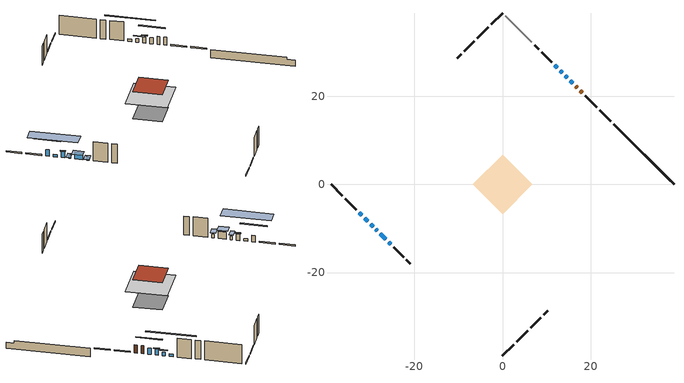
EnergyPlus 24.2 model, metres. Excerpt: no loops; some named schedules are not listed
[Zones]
conditioned space
 floor adiabatic (AdiabaticFloorConstruction): -6.75,0 0,6.75 6.75,0 0,-6.75 z3.71
 floor foundation (Slab1 construction): -4.77,0 0,4.77 4.77,0 0,-4.77 z-0.86
 wall outside (RimJoist1 construction): 0,-38.94 2.57,-36.37 / -38.94,0 -36.37,-2.57 / 0,38.94 -2.57,36.37 / 24.6,14.34 22.03,16.91 z1.27:1.57
 wall outside (RimJoist2 construction): 3.22,-35.72 5.79,-33.15 / -35.72,-3.22 -33.15,-5.79 / -3.22,35.72 -5.79,33.15 / 21.37,17.57 18.81,20.13 z1.27:1.57
 wall outside (AdiabaticWallConstruction 1): 18.15,20.79 17.67,21.27 / 17.02,21.92 16.6,22.34 z1.27:3.3
 wall outside (AdiabaticWallConstruction): -32.5,-6.44 -31.92,-7.02 / -29.96,-8.98 -29.38,-9.56 z1.27:2.9; -31.26,-7.68 -30.61,-8.32 / 12.47,26.47 11.82,27.12 z1.27:1.88; -28.73,-10.21 -28.44,-10.5 / -25.83,-13.11 -25.4,-13.54 / 13.56,25.38 13.12,25.82 z1.27:2.19; -27.78,-11.16 -26.49,-12.45 z1.27:3.1; 15.95,22.99 15.41,23.53 / 14.75,24.19 14.21,24.73 z1.27:2.82
 wall outside (Wall1 construction): 6.44,-32.5 8.72,-30.22 / -24.75,-14.19 -22.47,-16.47 / -6.44,32.5 -8.72,30.22 / 11.16,27.78 8.88,30.05 z1.27:6.15
 wall outside (Wall3 construction): 9.38,-29.56 10.26,-28.68 / -21.81,-17.13 -20.93,-18.01 / -9.38,29.56 -10.26,28.68 / 8.23,30.71 7.34,31.6 z1.27:6.15
 wall foundation (FoundationWall1 construction): 25.25,13.69,-0.86 25.25,13.69,1.27 37.57,1.37,1.27 37.57,1.37,0.69 38.94,0,0.69 38.94,0,-0.86
 wall adiabatic (Wall5 construction): 6.69,32.25 0.66,38.28 z1.27:6.15
 window (WindowConstruction): -32.5,-6.44 -31.92,-7.02 z1.27:2.89
 window (WindowConstruction 9): -31.26,-7.68 -30.62,-8.32 z1.27:1.88
 window (WindowConstruction 1): -29.96,-8.98 -29.38,-9.56 z1.27:2.89
 window (WindowConstruction 6): -28.73,-10.21 -28.44,-10.5 z1.27:2.18
 window (WindowConstruction 2): -27.78,-11.16 -26.49,-12.45 z1.27:3.1
 window (WindowConstruction 7): -25.83,-13.11 -25.4,-13.54 z1.27:2.18
 window (WindowConstruction 3): 15.95,22.99 15.41,23.53 z1.27:2.82
 window (WindowConstruction 4): 14.75,24.19 14.21,24.73 z1.27:2.82
 window (WindowConstruction 5): 13.56,25.38 13.12,25.81 z1.27:2.18
 window (WindowConstruction 8): 12.47,26.47 11.82,27.12 z1.27:1.88
 door (Door): 18.15,20.79 17.67,21.27 z1.27:3.3
 door (Door 1): 17.02,21.92 16.6,22.34 z1.27:3.3
 ceiling adiabatic (AdiabaticFloorConstruction): 0,-6.75 6.75,0 0,6.75 -6.75,0 z3.71
 roof outside (Roof1 construction): 0,4.77 -4.77,0 0,-4.77 4.77,0 z6.15
shading: -30.01,-8.93 -34.4,-4.53 -34.7,-4.83 -30.3,-9.22 z5.6; -26.83,-12.11 -35.05,-3.89 -37.2,-6.05 -28.99,-14.26 z7.23; -29.24,-9.7 -30.1,-8.84 -30.39,-9.13 -29.53,-9.99 z3.1; -28.23,-10.71 -28.94,-10 -30.23,-11.29 -29.52,-12 z2.48; -26.28,-12.66 -27.99,-10.94 -29.29,-12.24 -27.57,-13.95 z3.4; -25.19,-13.75 -26.04,-12.9 -27.34,-14.19 -26.48,-15.04 z2.48; 13.5,25.44 17.86,21.08 18.15,21.37 13.79,25.73 z5.52; 14,24.94 14.96,23.98 15.17,24.19 14.21,25.15 z3.12; 12.69,26.25 13.99,24.95 14.2,25.16 12.91,26.46 z2.79; 8.04,30.9 16.25,22.69 16.54,22.98 8.33,31.19 z7.23
[Building]
Building 1: Terrain=Suburbs
[Site:Location]
Quebec Intl AP_QC: Latitude {deg}=46.8; Longitude {deg}=-71.38; Time Zone {hr}=-5; Elevation {m}=74; Keep Site Location Information=Yes
[Site:GroundTemperature:Shallow]
0.0108218, -2.24938, -2.43038, -1.3578, 2.94801, 7.23376, 10.9493, 13.303, 13.5029, 11.5886, 7.96783, 3.81355
[Site:WaterMainsTemperature]
Calculation Method=Schedule; Temperature Schedule=mains temperature schedule
[Material] Roughness=Rough; Thermal Absorptance=0.9
Name | Thickness {m} | Conductivity {W/m-K} | Density {kg/m3} | Specific Heat {J/kg-K} | Solar Absorptance | Visible Absorptance
asphalt or fiberglass shingles | 0.00635 | 0.162714 | 1121.4 | 1465.45 | 0.4 | 0.4
concrete 4.0 in. | 0.1016 | 1.803125 | 2242.8 | 837.4 | 0.7 | 0.7
concrete 8.0 in. | 0.2032 | 1.803125 | 2242.8 | 837.4 | 0.7 | 0.7
door material | 0.04445 | 0.053851 | 512.64 | 1214.23 | 0.7 | 0.7
exterior vertical ins | 0.013071 | 0.029427 | 32.04 | 1214.23 | 0.7 | 0.7
floor covering | 0.0127 | 0.0433444 | 54.468 | 1339.84 | 0.6 | 0.6
floor rigid ins; wall rigid ins | 0.512978 | 0.029427 | 32.04 | 1214.23 | 0.7 | 0.7
floor stud and cavity | 0.1397 | 1.75129 | 37.0049 | 1207.88 | 0.7 | 0.7
furniture material conditioned space 1 | 0.1524 | 0.115458 | 640.8 | 1214.23 | 0.6 | 0.6
gypsum board | 0.0127 | 0.160291 | 801 | 837.4 | 0.6 | 0.6
gypsum board 1 | 0.0127 | 0.160291 | 801 | 837.4 | 0.7 | 0.7
osb sheathing 0.5 in. | 0.0127 | 0.115458 | 512.64 | 1214.23 | 0.7 | 0.7
osb sheathing 0.5 in. 1 | 0.0127 | 0.115458 | 512.64 | 1214.23 | 0.4 | 0.4
osb sheathing 0.75 in. | 0.01905 | 0.115458 | 512.64 | 1214.23 | 0.7 | 0.7
osb sheathing 2.0 in. | 0.0508 | 0.115458 | 512.64 | 1214.23 | 0.7 | 0.7
rim joist stud and cavity | 0.0508 | 0.102095 | 125.044 | 1163.47 | 0.6 | 0.6
rim joist stud and cavity 1 | 0.0508 | 0.0911302 | 125.044 | 1163.47 | 0.6 | 0.6
roof stud and cavity | 0.2032 | 0.120972 | 78.34581 | 1123.46 | 0.7 | 0.7
wall stud and cavity | 0.1397 | 0.158678 | 139.0536 | 1170.24 | 0.7 | 0.7
wall stud and cavity 1 | 0.1397 | 0.178692 | 139.0536 | 1170.24 | 0.7 | 0.7
wall stud and cavity 2 | 0.1397 | 0.133895 | 139.0536 | 1170.24 | 0.7 | 0.7
wall stud and cavity 3 | 0.0889 | 0.380278 | 52.3479 | 1209.89 | 0.7 | 0.7
wall stud and cavity 4 | 0.0889 | 0.391764 | 83.0341 | 1211.67 | 0.7 | 0.7
wood siding | 0.0254 | 0.102417 | 544.68 | 1172.36 | 0.4 | 0.4
wood siding 1; wood siding 2; wood siding 3 | 0.0254 | 0.102417 | 544.68 | 1172.36 | 0.7 | 0.7
[WindowMaterial:SimpleGlazingSystem]
Name | U-Factor {W/m2-K} | Solar Heat Gain Coefficient
WindowMaterial | 2.95029 | 0.58
WindowMaterial 1 | 2.898619 | 0.65
WindowMaterial 2 | 2.98833 | 0.55
WindowMaterial 3 | 3.0383 | 0.46
WindowMaterial 4 | 3.02126 | 0.56
WindowMaterial 5 | 2.97868 | 0.61
[Construction]
AdiabaticFloorConstruction: floor stud and cavity, floor rigid ins, osb sheathing 0.75 in., floor covering
AdiabaticWallConstruction: wood siding 2, wall rigid ins, wall stud and cavity 3, gypsum board
AdiabaticWallConstruction 1: wood siding 3, wall rigid ins, wall stud and cavity 3, gypsum board
Door; Door 1: door material
FoundationWall1 construction: concrete 8.0 in., gypsum board 1
furniture construction conditioned space 1: furniture material conditioned space 1
PartitionWallConstruction: gypsum board, wall stud and cavity 4, gypsum board
RimJoist1 construction: wood siding 1, osb sheathing 2.0 in., rim joist stud and cavity
RimJoist2 construction: wood siding 1, osb sheathing 2.0 in., rim joist stud and cavity 1
Roof1 construction: asphalt or fiberglass shingles, osb sheathing 0.75 in., roof stud and cavity, gypsum board
Slab1 construction: concrete 4.0 in.
Wall1 construction: wood siding, osb sheathing 0.5 in., wall stud and cavity, gypsum board
Wall3 construction: wood siding, osb sheathing 0.5 in., wall stud and cavity 1, gypsum board
Wall5 construction: osb sheathing 0.5 in. 1, wall stud and cavity 2, gypsum board
WindowConstruction; WindowConstruction 1: WindowMaterial
WindowConstruction 2: WindowMaterial 1
WindowConstruction 3; WindowConstruction 4: WindowMaterial 2
WindowConstruction 5; WindowConstruction 8; WindowConstruction 9: WindowMaterial 3
WindowConstruction 6: WindowMaterial 4
WindowConstruction 7: WindowMaterial 5
[Zone]
conditioned space: Multiplier=1; Volume {m3}=352.6; Part of Total Floor Area=Yes
[Space]
conditioned space 1: Zone=conditioned space; Volume {m3}=352.6
[SurfaceProperty:ExposedFoundationPerimeter]
Slab1: Exposed Perimeter Calculation Method=TotalExposedPerimeter; Total Exposed Perimeter {m}=19.355
[InternalMass] Zone or ZoneList=conditioned space; Space or SpaceList=conditioned space 1
Name | Construction | Surface Area {m2}
furniture mass conditioned space 1 | furniture construction conditioned space 1 | 54.6559
partition wall mass | PartitionWallConstruction | 136.64
[Lights]
interior lighting: Zone or ZoneList or Space or SpaceList=conditioned space 1; Schedule=interior lighting schedule; Design Level Calculation Method=LightingLevel; Lighting Level {W}=343.2; Return Air Fraction=0; Fraction Radiant=0.6; Fraction Visible=0.2; Fraction Replaceable=1
[People]
occupants: Zone or ZoneList or Space or SpaceList=conditioned space 1; Number of People Schedule=occupants schedule; Number of People Calculation Method=People; Number of People=3; Fraction Radiant=0.314171; Sensible Heat Fraction=0.56303; Activity Level Schedule=occupants activity schedule; Carbon Dioxide Generation Rate {m3/s-W}=0; Enable ASHRAE 55 Comfort Warnings=No; Mean Radiant Temperature Calculation Type=EnclosureAveraged
[ElectricEquipment] Zone or ZoneList or Space or SpaceList=conditioned space 1; Design Level Calculation Method=EquipmentLevel
Name | Schedule | Design Level {W} | Fraction Latent | Fraction Radiant | Fraction Lost
clothes dryer | clothes dryer schedule | 140.772 | 0.015 | 0.081 | 0.85
clothes washer | clothes washer schedule | 32.1985 | 0.03 | 0.162 | 0.7
cooking range | cooking range schedule | 208.969 | 0.08 | 0.432 | 0.2
dishwasher | dishwasher schedule | 66.8632 | 0.3 | 0.18 | 0.4
fridge | fridge schedule | 72.9452 | 0 | 0.6 | 0
mech vent bath fan 0 | mech vent bath fan 0 schedule | 50.2 | 0 | 0 | 1
mech vent house fan | mech vent house fan schedule | 0 | 0 | 0 | 1
mech vent house fan cfis | mech vent house fan cfis schedule | 0 | 0 | 0 | 0
mech vent range fan 0 | mech vent range fan 0 schedule | 57 | 0 | 0 | 1
misc plug loads | misc plug loads schedule | 494.7 | 0.045 | 0.513 | 0.1
whole house fan | Always On Discrete | 0 | 0 | 0 | 1
[OtherEquipment] Zone or ZoneList or Space or SpaceList=conditioned space 1; Design Level Calculation Method=EquipmentLevel
Name | Fuel Type | Schedule | Design Level {W} | Fraction Latent | Fraction Radiant | Fraction Lost
clothes dryer 1 | Electricity | clothes dryer schedule | 0 | 0.015 | 0.081 | 0.85
cooking range 1 | Electricity | cooking range schedule | 0 | 0.08 | 0.432 | 0.2
general water use latent | None | general water use schedule | 59.3978 | 1 | 0 | 0
general water use sensible | None | general water use schedule | -58.539 | 0 | 0.6 | 0
mech vent house fan latent load | None | Always On Discrete | 0 | 1 | 0 | 0
mech vent house fan sensible load | None | Always On Discrete | 0 | 0 | 0 | 0
water heater energy adjustment1 | Electricity | Always On Discrete | 0.01 | 0 | 0 | 1
[ZoneInfiltration:DesignFlowRate] Zone or ZoneList or Space or SpaceList=conditioned space 1; Schedule=Always On Discrete; Design Flow Rate Calculation Method=Flow/Zone; Design Flow Rate {m3/s}=0
infil flow; natural vent flow; whole house fan flow
[ZoneControl:Thermostat]
conditioned space Thermostat: Zone or ZoneList=conditioned space; Control Type Schedule=conditioned space Thermostat Schedule; Control 1=conditioned space temperature setpoint; Temperature Difference Between Cutout And Setpoint {deltaC}=0
[ThermostatSetpoint:DualSetpoint]
conditioned space temperature setpoint: Heating Setpoint Temperature Schedule=heating setpoint; Cooling Setpoint Temperature Schedule=cooling setpoint
[Zone equipment]
conditioned space: electric baseboard
[Foundation:Kiva]
Foundation Kiva 1: Initial Indoor Air Temperature {C}=18; Wall Height Above Grade {m}=1.27001; Wall Depth Below Slab {m}=0.2032; Custom Block Material Name 1=exterior vertical ins; Custom Block Depth 1 {m}=2.13; Custom Block X Position 1 {m}=0.2159; Custom Block Z Position 1 {m}=0
[Foundation:Kiva:Settings]
Soil Conductivity {W/m-K}=0.849921; Soil Density {kg/m3}=1842.3; Soil Specific Heat {J/kg-K}=418.7; Ground Solar Absorptivity=0.9; Ground Thermal Absorptivity=0.9; Ground Surface Roughness {m}=0.03; Far-Field Width {m}=40; Deep-Ground Boundary Condition=ZeroFlux; Deep-Ground Depth {m}=40; Minimum Cell Dimension {m}=0.2; Maximum Cell Growth Coefficient=3; Simulation Timestep=Timestep
[Exterior:Lights]
exterior lighting: Schedule=exterior lighting schedule; Design Level {W}=75.6
[EnergyManagementSystem:Sensor] Output:Variable or Output:Meter Index Key=conditioned space
Name | Output:Variable or Output:Meter
conditioned_space_clg_unmet_s | Zone Cooling Setpoint Not Met Time
conditioned_space_htg_unmet_s | Zone Heating Setpoint Not Met Time
fridge_tin_s; tin_s; tin_s_1 | Zone Mean Air Temperature
tout_s | Zone Outdoor Air Drybulb Temperature
win_s | Zone Air Humidity Ratio
[Schedule:Week:Daily]
interior lighting schedule Week Rule - Jan1-Jan27: interior lighting schedule day, interior lighting schedule day, interior lighting schedule day, interior lighting schedule day, interior lighting schedule day, interior lighting schedule day, interior lighting schedule day, interior lighting schedule default day, interior lighting schedule default day, interior lighting schedule default day, interior lighting schedule default day, interior lighting schedule default day
interior lighting schedule Week Rule - Jan28-Feb3: interior lighting schedule day, interior lighting schedule day, interior lighting schedule day, interior lighting schedule day, interior lighting schedule day 1, interior lighting schedule day 1, interior lighting schedule day 1, interior lighting schedule default day, interior lighting schedule default day, interior lighting schedule default day, interior lighting schedule default day, interior lighting schedule default day
interior lighting schedule Week Rule - Feb4-Feb24: interior lighting schedule day 1, interior lighting schedule day 1, interior lighting schedule day 1, interior lighting schedule day 1, interior lighting schedule day 1, interior lighting schedule day 1, interior lighting schedule day 1, interior lighting schedule default day, interior lighting schedule default day, interior lighting schedule default day, interior lighting schedule default day, interior lighting schedule default day
interior lighting schedule Week Rule - Feb25-Mar3: interior lighting schedule day 1, interior lighting schedule day 1, interior lighting schedule day 1, interior lighting schedule day 1, interior lighting schedule day 2, interior lighting schedule day 2, interior lighting schedule day 2, interior lighting schedule default day, interior lighting schedule default day, interior lighting schedule default day, interior lighting schedule default day, interior lighting schedule default day
interior lighting schedule Week Rule - Mar4-Mar31: interior lighting schedule day 2, interior lighting schedule day 2, interior lighting schedule day 2, interior lighting schedule day 2, interior lighting schedule day 2, interior lighting schedule day 2, interior lighting schedule day 2, interior lighting schedule default day, interior lighting schedule default day, interior lighting schedule default day, interior lighting schedule default day, interior lighting schedule default day
interior lighting schedule Week Rule - Apr1-Apr28: interior lighting schedule day 3, interior lighting schedule day 3, interior lighting schedule day 3, interior lighting schedule day 3, interior lighting schedule day 3, interior lighting schedule day 3, interior lighting schedule day 3, interior lighting schedule default day, interior lighting schedule default day, interior lighting schedule default day, interior lighting schedule default day, interior lighting schedule default day
interior lighting schedule Week Rule - Apr29-May5: interior lighting schedule day 3, interior lighting schedule day 3, interior lighting schedule day 4, interior lighting schedule day 4, interior lighting schedule day 4, interior lighting schedule day 4, interior lighting schedule day 4, interior lighting schedule default day, interior lighting schedule default day, interior lighting schedule default day, interior lighting schedule default day, interior lighting schedule default day
interior lighting schedule Week Rule - May6-May26: interior lighting schedule day 4, interior lighting schedule day 4, interior lighting schedule day 4, interior lighting schedule day 4, interior lighting schedule day 4, interior lighting schedule day 4, interior lighting schedule day 4, interior lighting schedule default day, interior lighting schedule default day, interior lighting schedule default day, interior lighting schedule default day, interior lighting schedule default day
interior lighting schedule Week Rule - May27-Jun2: interior lighting schedule day 4, interior lighting schedule day 4, interior lighting schedule day 4, interior lighting schedule day 4, interior lighting schedule day 4, interior lighting schedule day 5, interior lighting schedule day 5, interior lighting schedule default day, interior lighting schedule default day, interior lighting schedule default day, interior lighting schedule default day, interior lighting schedule default day
interior lighting schedule Week Rule - Jun3-Jun30: interior lighting schedule day 5, interior lighting schedule day 5, interior lighting schedule day 5, interior lighting schedule day 5, interior lighting schedule day 5, interior lighting schedule day 5, interior lighting schedule day 5, interior lighting schedule default day, interior lighting schedule default day, interior lighting schedule default day, interior lighting schedule default day, interior lighting schedule default day
interior lighting schedule Week Rule - Jul1-Jul28: interior lighting schedule day 6, interior lighting schedule day 6, interior lighting schedule day 6, interior lighting schedule day 6, interior lighting schedule day 6, interior lighting schedule day 6, interior lighting schedule day 6, interior lighting schedule default day, interior lighting schedule default day, interior lighting schedule default day, interior lighting schedule default day, interior lighting schedule default day
interior lighting schedule Week Rule - Jul29-Aug4: interior lighting schedule day 6, interior lighting schedule day 6, interior lighting schedule day 6, interior lighting schedule day 7, interior lighting schedule day 7, interior lighting schedule day 7, interior lighting schedule day 7, interior lighting schedule default day, interior lighting schedule default day, interior lighting schedule default day, interior lighting schedule default day, interior lighting schedule default day
interior lighting schedule Week Rule - Aug5-Aug25: interior lighting schedule day 7, interior lighting schedule day 7, interior lighting schedule day 7, interior lighting schedule day 7, interior lighting schedule day 7, interior lighting schedule day 7, interior lighting schedule day 7, interior lighting schedule default day, interior lighting schedule default day, interior lighting schedule default day, interior lighting schedule default day, interior lighting schedule default day
interior lighting schedule Week Rule - Aug26-Sep1: interior lighting schedule day 7, interior lighting schedule day 7, interior lighting schedule day 7, interior lighting schedule day 7, interior lighting schedule day 7, interior lighting schedule day 7, interior lighting schedule day 8, interior lighting schedule default day, interior lighting schedule default day, interior lighting schedule default day, interior lighting schedule default day, interior lighting schedule default day
interior lighting schedule Week Rule - Sep2-Sep29: interior lighting schedule day 8, interior lighting schedule day 8, interior lighting schedule day 8, interior lighting schedule day 8, interior lighting schedule day 8, interior lighting schedule day 8, interior lighting schedule day 8, interior lighting schedule default day, interior lighting schedule default day, interior lighting schedule default day, interior lighting schedule default day, interior lighting schedule default day
interior lighting schedule Week Rule - Sep30-Oct6: interior lighting schedule day 8, interior lighting schedule day 9, interior lighting schedule day 9, interior lighting schedule day 9, interior lighting schedule day 9, interior lighting schedule day 9, interior lighting schedule day 9, interior lighting schedule default day, interior lighting schedule default day, interior lighting schedule default day, interior lighting schedule default day, interior lighting schedule default day
interior lighting schedule Week Rule - Oct7-Oct27: interior lighting schedule day 9, interior lighting schedule day 9, interior lighting schedule day 9, interior lighting schedule day 9, interior lighting schedule day 9, interior lighting schedule day 9, interior lighting schedule day 9, interior lighting schedule default day, interior lighting schedule default day, interior lighting schedule default day, interior lighting schedule default day, interior lighting schedule default day
interior lighting schedule Week Rule - Oct28-Nov3: interior lighting schedule day 9, interior lighting schedule day 9, interior lighting schedule day 9, interior lighting schedule day 9, interior lighting schedule day 10, interior lighting schedule day 10, interior lighting schedule day 10, interior lighting schedule default day, interior lighting schedule default day, interior lighting schedule default day, interior lighting schedule default day, interior lighting schedule default day
interior lighting schedule Week Rule - Nov4-Nov24: interior lighting schedule day 10, interior lighting schedule day 10, interior lighting schedule day 10, interior lighting schedule day 10, interior lighting schedule day 10, interior lighting schedule day 10, interior lighting schedule day 10, interior lighting schedule default day, interior lighting schedule default day, interior lighting schedule default day, interior lighting schedule default day, interior lighting schedule default day
interior lighting schedule Week Rule - Nov25-Dec1: interior lighting schedule day 10, interior lighting schedule day 10, interior lighting schedule day 10, interior lighting schedule day 10, interior lighting schedule day 10, interior lighting schedule day 10, interior lighting schedule day 11, interior lighting schedule default day, interior lighting schedule default day, interior lighting schedule default day, interior lighting schedule default day, interior lighting schedule default day
interior lighting schedule Week Rule - Dec2-Dec31: interior lighting schedule day 11, interior lighting schedule day 11, interior lighting schedule day 11, interior lighting schedule day 11, interior lighting schedule day 11, interior lighting schedule day 11, interior lighting schedule day 11, interior lighting schedule default day, interior lighting schedule default day, interior lighting schedule default day, interior lighting schedule default day, interior lighting schedule default day
occupants schedule Week Rule - Jan1-Dec31: occupants schedule day, occupants schedule day, occupants schedule day, occupants schedule day, occupants schedule day, occupants schedule day, occupants schedule day, occupants schedule default day, occupants schedule default day, occupants schedule default day, occupants schedule default day, occupants schedule default day
clothes dryer schedule Week Rule - Jan1-Dec31: clothes dryer schedule day, clothes dryer schedule day, clothes dryer schedule day, clothes dryer schedule day, clothes dryer schedule day, clothes dryer schedule day, clothes dryer schedule day, clothes dryer schedule default day, clothes dryer schedule default day, clothes dryer schedule default day, clothes dryer schedule default day, clothes dryer schedule default day
clothes washer schedule Week Rule - Jan1-Dec31: clothes washer schedule day, clothes washer schedule day, clothes washer schedule day, clothes washer schedule day, clothes washer schedule day, clothes washer schedule day, clothes washer schedule day, clothes washer schedule default day, clothes washer schedule default day, clothes washer schedule default day, clothes washer schedule default day, clothes washer schedule default day
cooking range schedule Week Rule - Jan1-Dec31: cooking range schedule day, cooking range schedule day, cooking range schedule day, cooking range schedule day, cooking range schedule day, cooking range schedule day, cooking range schedule day, cooking range schedule default day, cooking range schedule default day, cooking range schedule default day, cooking range schedule default day, cooking range schedule default day
dishwasher schedule Week Rule - Jan1-Dec31: dishwasher schedule day, dishwasher schedule day, dishwasher schedule day, dishwasher schedule day, dishwasher schedule day, dishwasher schedule day, dishwasher schedule day, dishwasher schedule default day, dishwasher schedule default day, dishwasher schedule default day, dishwasher schedule default day, dishwasher schedule default day
mech vent bath fan 0 schedule Week Rule - Jan1-Dec31: mech vent bath fan 0 schedule day, mech vent bath fan 0 schedule day, mech vent bath fan 0 schedule day, mech vent bath fan 0 schedule day, mech vent bath fan 0 schedule day, mech vent bath fan 0 schedule day, mech vent bath fan 0 schedule day, mech vent bath fan 0 schedule default day, mech vent bath fan 0 schedule default day, mech vent bath fan 0 schedule default day, mech vent bath fan 0 schedule default day, mech vent bath fan 0 schedule default day
mech vent range fan 0 schedule Week Rule - Jan1-Dec31: mech vent range fan 0 schedule day, mech vent range fan 0 schedule day, mech vent range fan 0 schedule day, mech vent range fan 0 schedule day, mech vent range fan 0 schedule day, mech vent range fan 0 schedule day, mech vent range fan 0 schedule day, mech vent range fan 0 schedule default day, mech vent range fan 0 schedule default day, mech vent range fan 0 schedule default day, mech vent range fan 0 schedule default day, mech vent range fan 0 schedule default day
misc plug loads schedule Week Rule - Jan1-Dec31: misc plug loads schedule day, misc plug loads schedule day, misc plug loads schedule day, misc plug loads schedule day, misc plug loads schedule day, misc plug loads schedule day, misc plug loads schedule day, misc plug loads schedule default day, misc plug loads schedule default day, misc plug loads schedule default day, misc plug loads schedule default day, misc plug loads schedule default day
general water use schedule Week Rule - Jan1-Dec31: general water use schedule day, general water use schedule day, general water use schedule day, general water use schedule day, general water use schedule day, general water use schedule day, general water use schedule day, general water use schedule default day, general water use schedule default day, general water use schedule default day, general water use schedule default day, general water use schedule default day
exterior lighting schedule Week Rule - Jan1-Jan27: exterior lighting schedule day, exterior lighting schedule day, exterior lighting schedule day, exterior lighting schedule day, exterior lighting schedule day, exterior lighting schedule day, exterior lighting schedule day, exterior lighting schedule default day, exterior lighting schedule default day, exterior lighting schedule default day, exterior lighting schedule default day, exterior lighting schedule default day
exterior lighting schedule Week Rule - Jan28-Feb3: exterior lighting schedule day, exterior lighting schedule day, exterior lighting schedule day, exterior lighting schedule day, exterior lighting schedule day 1, exterior lighting schedule day 1, exterior lighting schedule day 1, exterior lighting schedule default day, exterior lighting schedule default day, exterior lighting schedule default day, exterior lighting schedule default day, exterior lighting schedule default day
exterior lighting schedule Week Rule - Feb4-Feb24: exterior lighting schedule day 1, exterior lighting schedule day 1, exterior lighting schedule day 1, exterior lighting schedule day 1, exterior lighting schedule day 1, exterior lighting schedule day 1, exterior lighting schedule day 1, exterior lighting schedule default day, exterior lighting schedule default day, exterior lighting schedule default day, exterior lighting schedule default day, exterior lighting schedule default day
exterior lighting schedule Week Rule - Feb25-Mar3: exterior lighting schedule day 1, exterior lighting schedule day 1, exterior lighting schedule day 1, exterior lighting schedule day 1, exterior lighting schedule day 2, exterior lighting schedule day 2, exterior lighting schedule day 2, exterior lighting schedule default day, exterior lighting schedule default day, exterior lighting schedule default day, exterior lighting schedule default day, exterior lighting schedule default day
exterior lighting schedule Week Rule - Mar4-Mar31: exterior lighting schedule day 2, exterior lighting schedule day 2, exterior lighting schedule day 2, exterior lighting schedule day 2, exterior lighting schedule day 2, exterior lighting schedule day 2, exterior lighting schedule day 2, exterior lighting schedule default day, exterior lighting schedule default day, exterior lighting schedule default day, exterior lighting schedule default day, exterior lighting schedule default day
exterior lighting schedule Week Rule - Apr1-Apr28: exterior lighting schedule day 3, exterior lighting schedule day 3, exterior lighting schedule day 3, exterior lighting schedule day 3, exterior lighting schedule day 3, exterior lighting schedule day 3, exterior lighting schedule day 3, exterior lighting schedule default day, exterior lighting schedule default day, exterior lighting schedule default day, exterior lighting schedule default day, exterior lighting schedule default day
exterior lighting schedule Week Rule - Apr29-May5: exterior lighting schedule day 3, exterior lighting schedule day 3, exterior lighting schedule day 4, exterior lighting schedule day 4, exterior lighting schedule day 4, exterior lighting schedule day 4, exterior lighting schedule day 4, exterior lighting schedule default day, exterior lighting schedule default day, exterior lighting schedule default day, exterior lighting schedule default day, exterior lighting schedule default day
exterior lighting schedule Week Rule - May6-May26: exterior lighting schedule day 4, exterior lighting schedule day 4, exterior lighting schedule day 4, exterior lighting schedule day 4, exterior lighting schedule day 4, exterior lighting schedule day 4, exterior lighting schedule day 4, exterior lighting schedule default day, exterior lighting schedule default day, exterior lighting schedule default day, exterior lighting schedule default day, exterior lighting schedule default day
exterior lighting schedule Week Rule - May27-Jun2: exterior lighting schedule day 4, exterior lighting schedule day 4, exterior lighting schedule day 4, exterior lighting schedule day 4, exterior lighting schedule day 4, exterior lighting schedule day 5, exterior lighting schedule day 5, exterior lighting schedule default day, exterior lighting schedule default day, exterior lighting schedule default day, exterior lighting schedule default day, exterior lighting schedule default day
exterior lighting schedule Week Rule - Jun3-Jun30: exterior lighting schedule day 5, exterior lighting schedule day 5, exterior lighting schedule day 5, exterior lighting schedule day 5, exterior lighting schedule day 5, exterior lighting schedule day 5, exterior lighting schedule day 5, exterior lighting schedule default day, exterior lighting schedule default day, exterior lighting schedule default day, exterior lighting schedule default day, exterior lighting schedule default day
exterior lighting schedule Week Rule - Jul1-Jul28: exterior lighting schedule day 6, exterior lighting schedule day 6, exterior lighting schedule day 6, exterior lighting schedule day 6, exterior lighting schedule day 6, exterior lighting schedule day 6, exterior lighting schedule day 6, exterior lighting schedule default day, exterior lighting schedule default day, exterior lighting schedule default day, exterior lighting schedule default day, exterior lighting schedule default day
exterior lighting schedule Week Rule - Jul29-Aug4: exterior lighting schedule day 6, exterior lighting schedule day 6, exterior lighting schedule day 6, exterior lighting schedule day 7, exterior lighting schedule day 7, exterior lighting schedule day 7, exterior lighting schedule day 7, exterior lighting schedule default day, exterior lighting schedule default day, exterior lighting schedule default day, exterior lighting schedule default day, exterior lighting schedule default day
exterior lighting schedule Week Rule - Aug5-Aug25: exterior lighting schedule day 7, exterior lighting schedule day 7, exterior lighting schedule day 7, exterior lighting schedule day 7, exterior lighting schedule day 7, exterior lighting schedule day 7, exterior lighting schedule day 7, exterior lighting schedule default day, exterior lighting schedule default day, exterior lighting schedule default day, exterior lighting schedule default day, exterior lighting schedule default day
exterior lighting schedule Week Rule - Aug26-Sep1: exterior lighting schedule day 7, exterior lighting schedule day 7, exterior lighting schedule day 7, exterior lighting schedule day 7, exterior lighting schedule day 7, exterior lighting schedule day 7, exterior lighting schedule day 8, exterior lighting schedule default day, exterior lighting schedule default day, exterior lighting schedule default day, exterior lighting schedule default day, exterior lighting schedule default day
exterior lighting schedule Week Rule - Sep2-Sep29: exterior lighting schedule day 8, exterior lighting schedule day 8, exterior lighting schedule day 8, exterior lighting schedule day 8, exterior lighting schedule day 8, exterior lighting schedule day 8, exterior lighting schedule day 8, exterior lighting schedule default day, exterior lighting schedule default day, exterior lighting schedule default day, exterior lighting schedule default day, exterior lighting schedule default day
exterior lighting schedule Week Rule - Sep30-Oct6: exterior lighting schedule day 8, exterior lighting schedule day 9, exterior lighting schedule day 9, exterior lighting schedule day 9, exterior lighting schedule day 9, exterior lighting schedule day 9, exterior lighting schedule day 9, exterior lighting schedule default day, exterior lighting schedule default day, exterior lighting schedule default day, exterior lighting schedule default day, exterior lighting schedule default day
exterior lighting schedule Week Rule - Oct7-Oct27: exterior lighting schedule day 9, exterior lighting schedule day 9, exterior lighting schedule day 9, exterior lighting schedule day 9, exterior lighting schedule day 9, exterior lighting schedule day 9, exterior lighting schedule day 9, exterior lighting schedule default day, exterior lighting schedule default day, exterior lighting schedule default day, exterior lighting schedule default day, exterior lighting schedule default day
exterior lighting schedule Week Rule - Oct28-Nov3: exterior lighting schedule day 9, exterior lighting schedule day 9, exterior lighting schedule day 9, exterior lighting schedule day 9, exterior lighting schedule day 10, exterior lighting schedule day 10, exterior lighting schedule day 10, exterior lighting schedule default day, exterior lighting schedule default day, exterior lighting schedule default day, exterior lighting schedule default day, exterior lighting schedule default day
exterior lighting schedule Week Rule - Nov4-Nov24: exterior lighting schedule day 10, exterior lighting schedule day 10, exterior lighting schedule day 10, exterior lighting schedule day 10, exterior lighting schedule day 10, exterior lighting schedule day 10, exterior lighting schedule day 10, exterior lighting schedule default day, exterior lighting schedule default day, exterior lighting schedule default day, exterior lighting schedule default day, exterior lighting schedule default day
exterior lighting schedule Week Rule - Nov25-Dec1: exterior lighting schedule day 10, exterior lighting schedule day 10, exterior lighting schedule day 10, exterior lighting schedule day 10, exterior lighting schedule day 10, exterior lighting schedule day 10, exterior lighting schedule day 11, exterior lighting schedule default day, exterior lighting schedule default day, exterior lighting schedule default day, exterior lighting schedule default day, exterior lighting schedule default day
exterior lighting schedule Week Rule - Dec2-Dec31: exterior lighting schedule day 11, exterior lighting schedule day 11, exterior lighting schedule day 11, exterior lighting schedule day 11, exterior lighting schedule day 11, exterior lighting schedule day 11, exterior lighting schedule day 11, exterior lighting schedule default day, exterior lighting schedule default day, exterior lighting schedule default day, exterior lighting schedule default day, exterior lighting schedule default day
[Schedule:Year]
interior lighting schedule: interior lighting schedule Week Rule - Jan1-Jan27, 1, 1, 1, 27, interior lighting schedule Week Rule - Jan28-Feb3, 1, 28, 2, 3, interior lighting schedule Week Rule - Feb4-Feb24, 2, 4, 2, 24, interior lighting schedule Week Rule - Feb25-Mar3, 2, 25, 3, 3, interior lighting schedule Week Rule - Mar4-Mar31, 3, 4, 3, 31, interior lighting schedule Week Rule - Apr1-Apr28, 4, 1, 4, 28, interior lighting schedule Week Rule - Apr29-May5, 4, 29, 5, 5, interior lighting schedule Week Rule - May6-May26, 5, 6, 5, 26, interior lighting schedule Week Rule - May27-Jun2, 5, 27, 6, 2, interior lighting schedule Week Rule - Jun3-Jun30, 6, 3, 6, 30, interior lighting schedule Week Rule - Jul1-Jul28, 7, 1, 7, 28, interior lighting schedule Week Rule - Jul29-Aug4, 7, 29, 8, 4, interior lighting schedule Week Rule - Aug5-Aug25, 8, 5, 8, 25, interior lighting schedule Week Rule - Aug26-Sep1, 8, 26, 9, 1, interior lighting schedule Week Rule - Sep2-Sep29, 9, 2, 9, 29, interior lighting schedule Week Rule - Sep30-Oct6, 9, 30, 10, 6, interior lighting schedule Week Rule - Oct7-Oct27, 10, 7, 10, 27, interior lighting schedule Week Rule - Oct28-Nov3, 10, 28, 11, 3, interior lighting schedule Week Rule - Nov4-Nov24, 11, 4, 11, 24, interior lighting schedule Week Rule - Nov25-Dec1, 11, 25, 12, 1, interior lighting schedule Week Rule - Dec2-Dec31, 12, 2, 12, 31
occupants schedule: occupants schedule Week Rule - Jan1-Dec31, 1, 1, 12, 31
clothes dryer schedule: clothes dryer schedule Week Rule - Jan1-Dec31, 1, 1, 12, 31
clothes washer schedule: clothes washer schedule Week Rule - Jan1-Dec31, 1, 1, 12, 31
cooking range schedule: cooking range schedule Week Rule - Jan1-Dec31, 1, 1, 12, 31
dishwasher schedule: dishwasher schedule Week Rule - Jan1-Dec31, 1, 1, 12, 31
mech vent bath fan 0 schedule: mech vent bath fan 0 schedule Week Rule - Jan1-Dec31, 1, 1, 12, 31
mech vent range fan 0 schedule: mech vent range fan 0 schedule Week Rule - Jan1-Dec31, 1, 1, 12, 31
misc plug loads schedule: misc plug loads schedule Week Rule - Jan1-Dec31, 1, 1, 12, 31
general water use schedule: general water use schedule Week Rule - Jan1-Dec31, 1, 1, 12, 31
heating setpoint: heating setpoint Week Rule - Jan1-Dec31, 1, 1, 12, 31
cooling setpoint: cooling setpoint Week Rule - Jan1-Dec31, 1, 1, 12, 31
exterior lighting schedule: exterior lighting schedule Week Rule - Jan1-Jan27, 1, 1, 1, 27, exterior lighting schedule Week Rule - Jan28-Feb3, 1, 28, 2, 3, exterior lighting schedule Week Rule - Feb4-Feb24, 2, 4, 2, 24, exterior lighting schedule Week Rule - Feb25-Mar3, 2, 25, 3, 3, exterior lighting schedule Week Rule - Mar4-Mar31, 3, 4, 3, 31, exterior lighting schedule Week Rule - Apr1-Apr28, 4, 1, 4, 28, exterior lighting schedule Week Rule - Apr29-May5, 4, 29, 5, 5, exterior lighting schedule Week Rule - May6-May26, 5, 6, 5, 26, exterior lighting schedule Week Rule - May27-Jun2, 5, 27, 6, 2, exterior lighting schedule Week Rule - Jun3-Jun30, 6, 3, 6, 30, exterior lighting schedule Week Rule - Jul1-Jul28, 7, 1, 7, 28, exterior lighting schedule Week Rule - Jul29-Aug4, 7, 29, 8, 4, exterior lighting schedule Week Rule - Aug5-Aug25, 8, 5, 8, 25, exterior lighting schedule Week Rule - Aug26-Sep1, 8, 26, 9, 1, exterior lighting schedule Week Rule - Sep2-Sep29, 9, 2, 9, 29, exterior lighting schedule Week Rule - Sep30-Oct6, 9, 30, 10, 6, exterior lighting schedule Week Rule - Oct7-Oct27, 10, 7, 10, 27, exterior lighting schedule Week Rule - Oct28-Nov3, 10, 28, 11, 3, exterior lighting schedule Week Rule - Nov4-Nov24, 11, 4, 11, 24, exterior lighting schedule Week Rule - Nov25-Dec1, 11, 25, 12, 1, exterior lighting schedule Week Rule - Dec2-Dec31, 12, 2, 12, 31
[Schedule:Constant]
Name | Hourly Value
occupants activity schedule | 117.228
fridge schedule | 0
mech vent house fan schedule; mech vent house fan cfis schedule; Always On Discrete | 1
[Schedule:Compact]
conditioned space Thermostat Schedule: Through: 12/31, For: AllDays, Until: 24:00, 4
mains temperature schedule: Through: 01/01, For: AllDays, Until: 24:00, 5.175, Through: 01/02, For: AllDays, Until: 24:00, 5.10167, Through: 01/03, For: AllDays, Until: 24:00, 5.02889, Through: 01/04, For: AllDays, Until: 24:00, 4.95778, Through: 01/05, For: AllDays, Until: 24:00, 4.88778, Through: 01/06, For: AllDays, Until: 24:00, 4.81833, Through: 01/07, For: AllDays, Until: 24:00, 4.75056, Through: 01/08, For: AllDays, Until: 24:00, 4.68389, Through: 01/09, For: AllDays, Until: 24:00, 4.61833, Through: 01/10, For: AllDays, Until: 24:00, 4.55389, Through: 01/11, For: AllDays, Until: 24:00, 4.49056, Through: 01/12, For: AllDays, Until: 24:00, 4.42889, Through: 01/13, For: AllDays, Until: 24:00, 4.36778, Through: 01/14, For: AllDays, Until: 24:00, 4.30889, Through: 01/15, For: AllDays, Until: 24:00, 4.25056, Through: 01/16, For: AllDays, Until: 24:00, 4.19389, Through: 01/17, For: AllDays, Until: 24:00, 4.13833, Through: 01/18, For: AllDays, Until: 24:00, 4.08444, Through: 01/19, For: AllDays, Until: 24:00, 4.03167, Through: 01/20, For: AllDays, Until: 24:00, 3.98056, Through: 01/21, For: AllDays, Until: 24:00, 3.93056, Through: 01/22, For: AllDays, Until: 24:00, 3.88222, Through: 01/23, For: AllDays, Until: 24:00, 3.835, Through: 01/24, For: AllDays, Until: 24:00, 3.78944, Through: 01/25, For: AllDays, Until: 24:00, 3.74556, Through: 01/26, For: AllDays, Until: 24:00, 3.70278, Through: 01/27, For: AllDays, Until: 24:00, 3.66167, Through: 01/28, For: AllDays, Until: 24:00, 3.62167, Through: 01/29, For: AllDays, Until: 24:00, 3.58389, Through: 01/30, For: AllDays, Until: 24:00, 3.54722, Through: 01/31, For: AllDays, Until: 24:00, 3.51167, Through: 02/01, For: AllDays, Until: 24:00, 3.47833, Through: 02/02, For: AllDays, Until: 24:00, 3.44611, Through: 02/03, For: AllDays, Until: 24:00, 3.41556, Through: 02/04, For: AllDays, Until: 24:00, 3.38667, Through: 02/05, For: AllDays, Until: 24:00, 3.35944, Through: 02/06, For: AllDays, Until: 24:00, 3.33389, Through: 02/07, For: AllDays, Until: 24:00, 3.30944, Through: 02/08, For: AllDays, Until: 24:00, 3.28667, Through: 02/09, For: AllDays, Until: 24:00, 3.26611, Through: 02/10, For: AllDays, Until: 24:00, 3.24667, Through: 02/11, For: AllDays, Until: 24:00, 3.22889, Through: 02/12, For: AllDays, Until: 24:00, 3.21278, Through: 02/13, For: AllDays, Until: 24:00, 3.19833, Through: 02/14, For: AllDays, Until: 24:00, 3.18556, Through: 02/15, For: AllDays, Until: 24:00, 3.17389, Through: 02/16, For: AllDays, Until: 24:00, 3.16444, Through: 02/17, For: AllDays, Until: 24:00, 3.15667, Through: 02/18, For: AllDays, Until: 24:00, 3.15056, Through: 02/19, For: AllDays, Until: 24:00, 3.14556, Through: 02/20, For: AllDays, Until: 24:00, 3.14278, Through: 02/21, For: AllDays, Until: 24:00, 3.14111, Through: 02/22, For: AllDays, Until: 24:00, 3.14167, Through: 02/23, For: AllDays, Until: 24:00, 3.14333, Through: 02/24, For: AllDays, Until: 24:00, 3.14722, Through: 02/25, For: AllDays, Until: 24:00, 3.15222, Through: 02/26, For: AllDays, Until: 24:00, 3.15944, Through: 02/27, For: AllDays, Until: 24:00, 3.16778, Through: 02/28, For: AllDays, Until: 24:00, 3.17778, Through: 03/01, For: AllDays, Until: 24:00, 3.18944, Through: 03/02, For: AllDays, Until: 24:00, 3.20333, Through: 03/03, For: AllDays, Until: 24:00, 3.21833, Through: 03/04, For: AllDays, Until: 24:00, 3.235, Through: 03/05, For: AllDays, Until: 24:00, 3.25333, Through: 03/06, For: AllDays, Until: 24:00, 3.27333, Through: 03/07, For: AllDays, Until: 24:00, 3.29444, Through: 03/08, For: AllDays, Until: 24:00, 3.31778, Through: 03/09, For: AllDays, Until: 24:00, 3.34222, Through: 03/10, For: AllDays, Until: 24:00, 3.36889, Through: 03/11, For: AllDays, Until: 24:00, 3.39667, Through: 03/12, For: AllDays, Until: 24:00, 3.42611, Through: 03/13, For: AllDays, Until: 24:00, 3.45722, Through: 03/14, For: AllDays, Until: 24:00, 3.49, Through: 03/15, For: AllDays, Until: 24:00, 3.52389, Through: 03/16, For: AllDays, Until: 24:00, 3.55944, Through: 03/17, For: AllDays, Until: 24:00, 3.59667, Through: 03/18, For: AllDays, Until: 24:00, 3.63556, Through: 03/19, For: AllDays, Until: 24:00, 3.67556, Through: 03/20, For: AllDays, Until: 24:00, 3.71722, Through: 03/21, For: AllDays, Until: 24:00, 3.76056, Through: 03/22, For: AllDays, Until: 24:00, 3.80556, Through: 03/23, For: AllDays, Until: 24:00, 3.85111, Through: 03/24, For: AllDays, Until: 24:00, 3.89889, Through: 03/25, For: AllDays, Until: 24:00, 3.94778, Through: 03/26, For: AllDays, Until: 24:00, 3.99833, Through: 03/27, For: AllDays, Until: 24:00, 4.05, Through: 03/28, For: AllDays, Until: 24:00, 4.10333, Through: 03/29, For: AllDays, Until: 24:00, 4.15778, Through: 03/30, For: AllDays, Until: 24:00, 4.21333, Through: 03/31, For: AllDays, Until: 24:00, 4.27056, Through: 04/01, For: AllDays, Until: 24:00, 4.32944, Through: 04/02, For: AllDays, Until: 24:00, 4.38889, Through: 04/03, For: AllDays, Until: 24:00, 4.45, Through: 04/04, For: AllDays, Until: 24:00, 4.51222, Through: 04/05, For: AllDays, Until: 24:00, 4.57611, Through: 04/06, For: AllDays, Until: 24:00, 4.64056, Through: 04/07, For: AllDays, Until: 24:00, 4.70667, Through: 04/08, For: AllDays, Until: 24:00, 4.77389, Through: 04/09, For: AllDays, Until: 24:00, 4.84222, Through: 04/10, For: AllDays, Until: 24:00, 4.91167, Through: 04/11, For: AllDays, Until: 24:00, 4.98278, Through: 04/12, For: AllDays, Until: 24:00, 5.05444, Through: 04/13, For: AllDays, Until: 24:00, 5.12722, Through: 04/14, For: AllDays, Until: 24:00, 5.20111, Through: 04/15, For: AllDays, Until: 24:00, 5.27611, Through: 04/16, For: AllDays, Until: 24:00, 5.35167, Through: 04/17, For: AllDays, Until: 24:00, 5.42889, Through: 04/18, For: AllDays, Until: 24:00, 5.50667, Through: 04/19, For: AllDays, Until: 24:00, 5.58556, Through: 04/20, For: AllDays, Until: 24:00, 5.665, Through: 04/21, For: AllDays, Until: 24:00, 5.74611, Through: 04/22, For: AllDays, Until: 24:00, 5.82722, Through: 04/23, For: AllDays, Until: 24:00, 5.91, Through: 04/24, For: AllDays, Until: 24:00, 5.99278, Through: 04/25, For: AllDays, Until: 24:00, 6.07722, Through: 04/26, For: AllDays, Until: 24:00, 6.16167, Through: 04/27, For: AllDays, Until: 24:00, 6.24722, Through: 04/28, For: AllDays, Until: 24:00, 6.33389, Through: 04/29, For: AllDays, Until: 24:00, 6.42056, Through: 04/30, For: AllDays, Until: 24:00, 6.50833, Through: 05/01, For: AllDays, Until: 24:00, 6.59667, Through: 05/02, For: AllDays, Until: 24:00, 6.68556, Through: 05/03, For: AllDays, Until: 24:00, 6.775, Through: 05/04, For: AllDays, Until: 24:00, 6.86556, Through: 05/05, For: AllDays, Until: 24:00, 6.95611, Through: 05/06, For: AllDays, Until: 24:00, 7.04722, Through: 05/07, For: AllDays, Until: 24:00, 7.13889, Through: 05/08, For: AllDays, Until: 24:00, 7.23111, Through: 05/09, For: AllDays, Until: 24:00, 7.32333, Through: 05/10, For: AllDays, Until: 24:00, 7.41667, Through: 05/11, For: AllDays, Until: 24:00, 7.51, Through: 05/12, For: AllDays, Until: 24:00, 7.60389, Through: 05/13, For: AllDays, Until: 24:00, 7.69778, Through: 05/14, For: AllDays, Until: 24:00, 7.79222, Through: 05/15, For: AllDays, Until: 24:00, 7.88667, Through: 05/16, For: AllDays, Until: 24:00, 7.98167, Through: 05/17, For: AllDays, Until: 24:00, 8.07667, Through: 05/18, For: AllDays, Until: 24:00, 8.17167, Through: 05/19, For: AllDays, Until: 24:00, 8.26722, Through: 05/20, For: AllDays, Until: 24:00, 8.36278, Through: 05/21, For: AllDays, Until: 24:00, 8.45833, Through: 05/22, For: AllDays, Until: 24:00, 8.55444, Through: 05/23, For: AllDays, Until: 24:00, 8.65, Through: 05/24, For: AllDays, Until: 24:00, 8.74611, Through: 05/25, For: AllDays, Until: 24:00, 8.84167, Through: 05/26, For: AllDays, Until: 24:00, 8.93722, Through: 05/27, For: AllDays, Until: 24:00, 9.03333, Through: 05/28, For: AllDays, Until: 24:00, 9.12889, Through: 05/29, For: AllDays, Until: 24:00, 9.22389, Through: 05/30, For: AllDays, Until: 24:00, 9.31944, Through: 05/31, For: AllDays, Until: 24:00, 9.41444, Through: 06/01, For: AllDays, Until: 24:00, 9.50944, Through: 06/02, For: AllDays, Until: 24:00, 9.60389, Through: 06/03, For: AllDays, Until: 24:00, 9.69833, Through: 06/04, For: AllDays, Until: 24:00, 9.79278, Through: 06/05, For: AllDays, Until: 24:00, 9.88667, Through: 06/06, For: AllDays, Until: 24:00, 9.98, Through: 06/07, For: AllDays, Until: 24:00, 10.0728, Through: 06/08, For: AllDays, Until: 24:00, 10.1656, Through: 06/09, For: AllDays, Until: 24:00, 10.2578, Through: 06/10, For: AllDays, Until: 24:00, 10.3494, Through: 06/11, For: AllDays, Until: 24:00, 10.4411, Through: 06/12, For: AllDays, Until: 24:00, 10.5317, Through: 06/13, For: AllDays, Until: 24:00, 10.6222, Through: 06/14, For: AllDays, Until: 24:00, 10.7117, Through: 06/15, For: AllDays, Until: 24:00, 10.8006, Through: 06/16, For: AllDays, Until: 24:00, 10.8889, Through: 06/17, For: AllDays, Until: 24:00, 10.9772, Through: 06/18, For: AllDays, Until: 24:00, 11.0639, Through: 06/19, For: AllDays, Until: 24:00, 11.1506, Through: 06/20, For: AllDays, Until: 24:00, 11.2361, Through: 06/21, For: AllDays, Until: 24:00, 11.3211, Through: 06/22, For: AllDays, Until: 24:00, 11.4056, Through: 06/23, For: AllDays, Until: 24:00, 11.4889, Through: 06/24, For: AllDays, Until: 24:00, 11.5711, Through: 06/25, For: AllDays, Until: 24:00, 11.6533, Through: 06/26, For: AllDays, Until: 24:00, 11.7339, Through: 06/27, For: AllDays, Until: 24:00, 11.8139, Through: 06/28, For: AllDays, Until: 24:00, 11.8928, Through: 06/29, For: AllDays, Until: 24:00, 11.9711, Through: 06/30, For: AllDays, Until: 24:00, 12.0483, Through: 07/01, For: AllDays, Until: 24:00, 12.1244, Through: 07/02, For: AllDays, Until: 24:00, 12.1994, Through: 07/03, For: AllDays, Until: 24:00, 12.2733, Through: 07/04, For: AllDays, Until: 24:00, 12.3467, Through: 07/05, For: AllDays, Until: 24:00, 12.4183, Through: 07/06, For: AllDays, Until: 24:00, 12.4894, Through: 07/07, For: AllDays, Until: 24:00, 12.5589, Through: 07/08, For: AllDays, Until: 24:00, 12.6278, Through: 07/09, For: AllDays, Until: 24:00, 12.695, Through: 07/10, For: AllDays, Until: 24:00, 12.7617, Through: 07/11, For: AllDays, Until: 24:00, 12.8267, Through: 07/12, For: AllDays, Until: 24:00, 12.8906, Through: 07/13, For: AllDays, Until: 24:00, 12.9528, Through: 07/14, For: AllDays, Until: 24:00, 13.0144, Through: 07/15, For: AllDays, Until: 24:00, 13.0744, Through: 07/16, For: AllDays, Until: 24:00, 13.1333, Through: 07/17, For: AllDays, Until: 24:00, 13.1906, Through: 07/18, For: AllDays, Until: 24:00, 13.2467, Through: 07/19, For: AllDays, Until: 24:00, 13.3017, Through: 07/20, For: AllDays, Until: 24:00, 13.355, Through: 07/21, For: AllDays, Until: 24:00, 13.4072, Through: 07/22, For: AllDays, Until: 24:00, 13.4578, Through: 07/23, For: AllDays, Until: 24:00, 13.5067, Through: 07/24, For: AllDays, Until: 24:00, 13.5544, Through: 07/25, For: AllDays, Until: 24:00, 13.6011, Through: 07/26, For: AllDays, Until: 24:00, 13.6461, Through: 07/27, For: AllDays, Until: 24:00, 13.6894, Through: 07/28, For: AllDays, Until: 24:00, 13.7317, Through: 07/29, For: AllDays, Until: 24:00, 13.7722, Through: 07/30, For: AllDays, Until: 24:00, 13.8111, Through: 07/31, For: AllDays, Until: 24:00, 13.8489, Through: 08/01, For: AllDays, Until: 24:00, 13.8844, Through: 08/02, For: AllDays, Until: 24:00, 13.9189, Through: 08/03, For: AllDays, Until: 24:00, 13.9522, Through: 08/04, For: AllDays, Until: 24:00, 13.9833, Through: 08/05, For: AllDays, Until: 24:00, 14.0133, Through: 08/06, For: AllDays, Until: 24:00, 14.0411, Through: 08/07, For: AllDays, Until: 24:00, 14.0678, Through: 08/08, For: AllDays, Until: 24:00, 14.0933, Through: 08/09, For: AllDays, Until: 24:00, 14.1167, Through: 08/10, For: AllDays, Until: 24:00, 14.1383, Through: 08/11, For: AllDays, Until: 24:00, 14.1589, Through: 08/12, For: AllDays, Until: 24:00, 14.1772, Through: 08/13, For: AllDays, Until: 24:00, 14.1944, Through: 08/14, For: AllDays, Until: 24:00, 14.21, Through: 08/15, For: AllDays, Until: 24:00, 14.2233, Through: 08/16, For: AllDays, Until: 24:00, 14.2356, Through: 08/17, For: AllDays, Until: 24:00, 14.2461, Through: 08/18, For: AllDays, Until: 24:00, 14.255, Through: 08/19, For: AllDays, Until: 24:00, 14.2622, Through: 08/20, For: AllDays, Until: 24:00, 14.2678, Through: 08/21, For: AllDays, Until: 24:00, 14.2717, Through: 08/22, For: AllDays, Until: 24:00, 14.2739, Through: 08/23, For: AllDays, Until: 24:00, 14.2744, Through: 08/24, For: AllDays, Until: 24:00, 14.2733, Through: 08/25, For: AllDays, Until: 24:00, 14.2711, Through: 08/26, For: AllDays, Until: 24:00, 14.2667, Through: 08/27, For: AllDays, Until: 24:00, 14.2606, Through: 08/28, For: AllDays, Until: 24:00, 14.2528, Through: 08/29, For: AllDays, Until: 24:00, 14.2439, Through: 08/30, For: AllDays, Until: 24:00, 14.2328, Through: 08/31, For: AllDays, Until: 24:00, 14.2206, Through: 09/01, For: AllDays, Until: 24:00, 14.2061, Through: 09/02, For: AllDays, Until: 24:00, 14.1906, Through: 09/03, For: AllDays, Until: 24:00, 14.1728, Through: 09/04, For: AllDays, Until: 24:00, 14.1539, Through: 09/05, For: AllDays, Until: 24:00, 14.1333, Through: 09/06, For: AllDays, Until: 24:00, 14.1111, Through: 09/07, For: AllDays, Until: 24:00, 14.0872, Through: 09/08, For: AllDays, Until: 24:00, 14.0617, Through: 09/09, For: AllDays, Until: 24:00, 14.035, Through: 09/10, For: AllDays, Until: 24:00, 14.0061, Through: 09/11, For: AllDays, Until: 24:00, 13.9761, Through: 09/12, For: AllDays, Until: 24:00, 13.9444, Through: 09/13, For: AllDays, Until: 24:00, 13.9111, Through: 09/14, For: AllDays, Until: 24:00, 13.8761, Through: 09/15, For: AllDays, Until: 24:00, 13.84, Through: 09/16, For: AllDays, Until: 24:00, 13.8022, Through: 09/17, For: AllDays, Until: 24:00, 13.7628, Through: 09/18, For: AllDays, Until: 24:00, 13.7217, Through: 09/19, For: AllDays, Until: 24:00, 13.6794, Through: 09/20, For: AllDays, Until: 24:00, 13.6356, Through: 09/21, For: AllDays, Until: 24:00, 13.59, Through: 09/22, For: AllDays, Until: 24:00, 13.5433, Through: 09/23, For: AllDays, Until: 24:00, 13.4956, Through: 09/24, For: AllDays, Until: 24:00, 13.4456, Through: 09/25, For: AllDays, Until: 24:00, 13.395, Through: 09/26, For: AllDays, Until: 24:00, 13.3422, Through: 09/27, For: AllDays, Until: 24:00, 13.2883, Through: 09/28, For: AllDays, Until: 24:00, 13.2333, Through: 09/29, For: AllDays, Until: 24:00, 13.1772, Through: 09/30, For: AllDays, Until: 24:00, 13.1194, Through: 10/01, For: AllDays, Until: 24:00, 13.06, Through: 10/02, For: AllDays, Until: 24:00, 13, Through: 10/03, For: AllDays, Until: 24:00, 12.9383, Through: 10/04, For: AllDays, Until: 24:00, 12.8756, Through: 10/05, For: AllDays, Until: 24:00, 12.8111, Through: 10/06, For: AllDays, Until: 24:00, 12.7456, Through: 10/07, For: AllDays, Until: 24:00, 12.6794, Through: 10/08, For: AllDays, Until: 24:00, 12.6117, Through: 10/09, For: AllDays, Until: 24:00, 12.5428, Through: 10/10, For: AllDays, Until: 24:00, 12.4728, Through: 10/11, For: AllDays, Until: 24:00, 12.4017, Through: 10/12, For: AllDays, Until: 24:00, 12.3294, Through: 10/13, For: AllDays, Until: 24:00, 12.2561, Through: 10/14, For: AllDays, Until: 24:00, 12.1817, Through: 10/15, For: AllDays, Until: 24:00, 12.1061, Through: 10/16, For: AllDays, Until: 24:00, 12.03, Through: 10/17, For: AllDays, Until: 24:00, 11.9528, Through: 10/18, For: AllDays, Until: 24:00, 11.8744, Through: 10/19, For: AllDays, Until: 24:00, 11.795, Through: 10/20, For: AllDays, Until: 24:00, 11.715, Through: 10/21, For: AllDays, Until: 24:00, 11.6339, Through: 10/22, For: AllDays, Until: 24:00, 11.5517, Through: 10/23, For: AllDays, Until: 24:00, 11.4689, Through: 10/24, For: AllDays, Until: 24:00, 11.3856, Through: 10/25, For: AllDays, Until: 24:00, 11.3011, Through: 10/26, For: AllDays, Until: 24:00, 11.2161, Through: 10/27, For: AllDays, Until: 24:00, 11.13, Through: 10/28, For: AllDays, Until: 24:00, 11.0433, Through: 10/29, For: AllDays, Until: 24:00, 10.9561, Through: 10/30, For: AllDays, Until: 24:00, 10.8683, Through: 10/31, For: AllDays, Until: 24:00, 10.7794, Through: 11/01, For: AllDays, Until: 24:00, 10.6906, Through: 11/02, For: AllDays, Until: 24:00, 10.6006, Through: 11/03, For: AllDays, Until: 24:00, 10.51, Through: 11/04, For: AllDays, Until: 24:00, 10.4194, Through: 11/05, For: AllDays, Until: 24:00, 10.3278, Through: 11/06, For: AllDays, Until: 24:00, 10.2361, Through: 11/07, For: AllDays, Until: 24:00, 10.1439, Through: 11/08, For: AllDays, Until: 24:00, 10.0511, Through: 11/09, For: AllDays, Until: 24:00, 9.95778, Through: 11/10, For: AllDays, Until: 24:00, 9.86444, Through: 11/11, For: AllDays, Until: 24:00, 9.77056, Through: 11/12, For: AllDays, Until: 24:00, 9.67611, Through: 11/13, For: AllDays, Until: 24:00, 9.58167, Through: 11/14, For: AllDays, Until: 24:00, 9.48722, Through: 11/15, For: AllDays, Until: 24:00, 9.39222, Through: 11/16, For: AllDays, Until: 24:00, 9.29667, Through: 11/17, For: AllDays, Until: 24:00, 9.20167, Through: 11/18, For: AllDays, Until: 24:00, 9.10611, Through: 11/19, For: AllDays, Until: 24:00, 9.01056, Through: 11/20, For: AllDays, Until: 24:00, 8.915, Through: 11/21, For: AllDays, Until: 24:00, 8.81889, Through: 11/22, For: AllDays, Until: 24:00, 8.72333, Through: 11/23, For: AllDays, Until: 24:00, 8.62722, Through: 11/24, For: AllDays, Until: 24:00, 8.53167, Through: 11/25, For: AllDays, Until: 24:00, 8.43611, Through: 11/26, For: AllDays, Until: 24:00, 8.34, Through: 11/27, For: AllDays, Until: 24:00, 8.245, Through: 11/28, For: AllDays, Until: 24:00, 8.14944, Through: 11/29, For: AllDays, Until: 24:00, 8.05389, Through: 11/30, For: AllDays, Until: 24:00, 7.95889, Through: 12/01, For: AllDays, Until: 24:00, 7.86444, Through: 12/02, For: AllDays, Until: 24:00, 7.76944, Through: 12/03, For: AllDays, Until: 24:00, 7.67556, Through: 12/04, For: AllDays, Until: 24:00, 7.58167, Through: 12/05, For: AllDays, Until: 24:00, 7.48778, Through: 12/06, For: AllDays, Until: 24:00, 7.39444, Through: 12/07, For: AllDays, Until: 24:00, 7.30167, Through: 12/08, For: AllDays, Until: 24:00, 7.20889, Through: 12/09, For: AllDays, Until: 24:00, 7.11722, Through: 12/10, For: AllDays, Until: 24:00, 7.02556, Through: 12/11, For: AllDays, Until: 24:00, 6.93444, Through: 12/12, For: AllDays, Until: 24:00, 6.84389, Through: 12/13, For: AllDays, Until: 24:00, 6.75389, Through: 12/14, For: AllDays, Until: 24:00, 6.66444, Through: 12/15, For: AllDays, Until: 24:00, 6.57556, Through: 12/16, For: AllDays, Until: 24:00, 6.48778, Through: 12/17, For: AllDays, Until: 24:00, 6.4, Through: 12/18, For: AllDays, Until: 24:00, 6.31333, Through: 12/19, For: AllDays, Until: 24:00, 6.22722, Through: 12/20, For: AllDays, Until: 24:00, 6.14167, Through: 12/21, For: AllDays, Until: 24:00, 6.05722, Through: 12/22, For: AllDays, Until: 24:00, 5.97333, Through: 12/23, For: AllDays, Until: 24:00, 5.89, Through: 12/24, For: AllDays, Until: 24:00, 5.80778, Through: 12/25, For: AllDays, Until: 24:00, 5.72667, Through: 12/26, For: AllDays, Until: 24:00, 5.64611, Through: 12/27, For: AllDays, Until: 24:00, 5.56667, Through: 12/28, For: AllDays, Until: 24:00, 5.48833, Through: 12/29, For: AllDays, Until: 24:00, 5.41056, Through: 12/30, For: AllDays, Until: 24:00, 5.33389, Through: 12/31, For: AllDays, Until: 24:00, 5.25778
